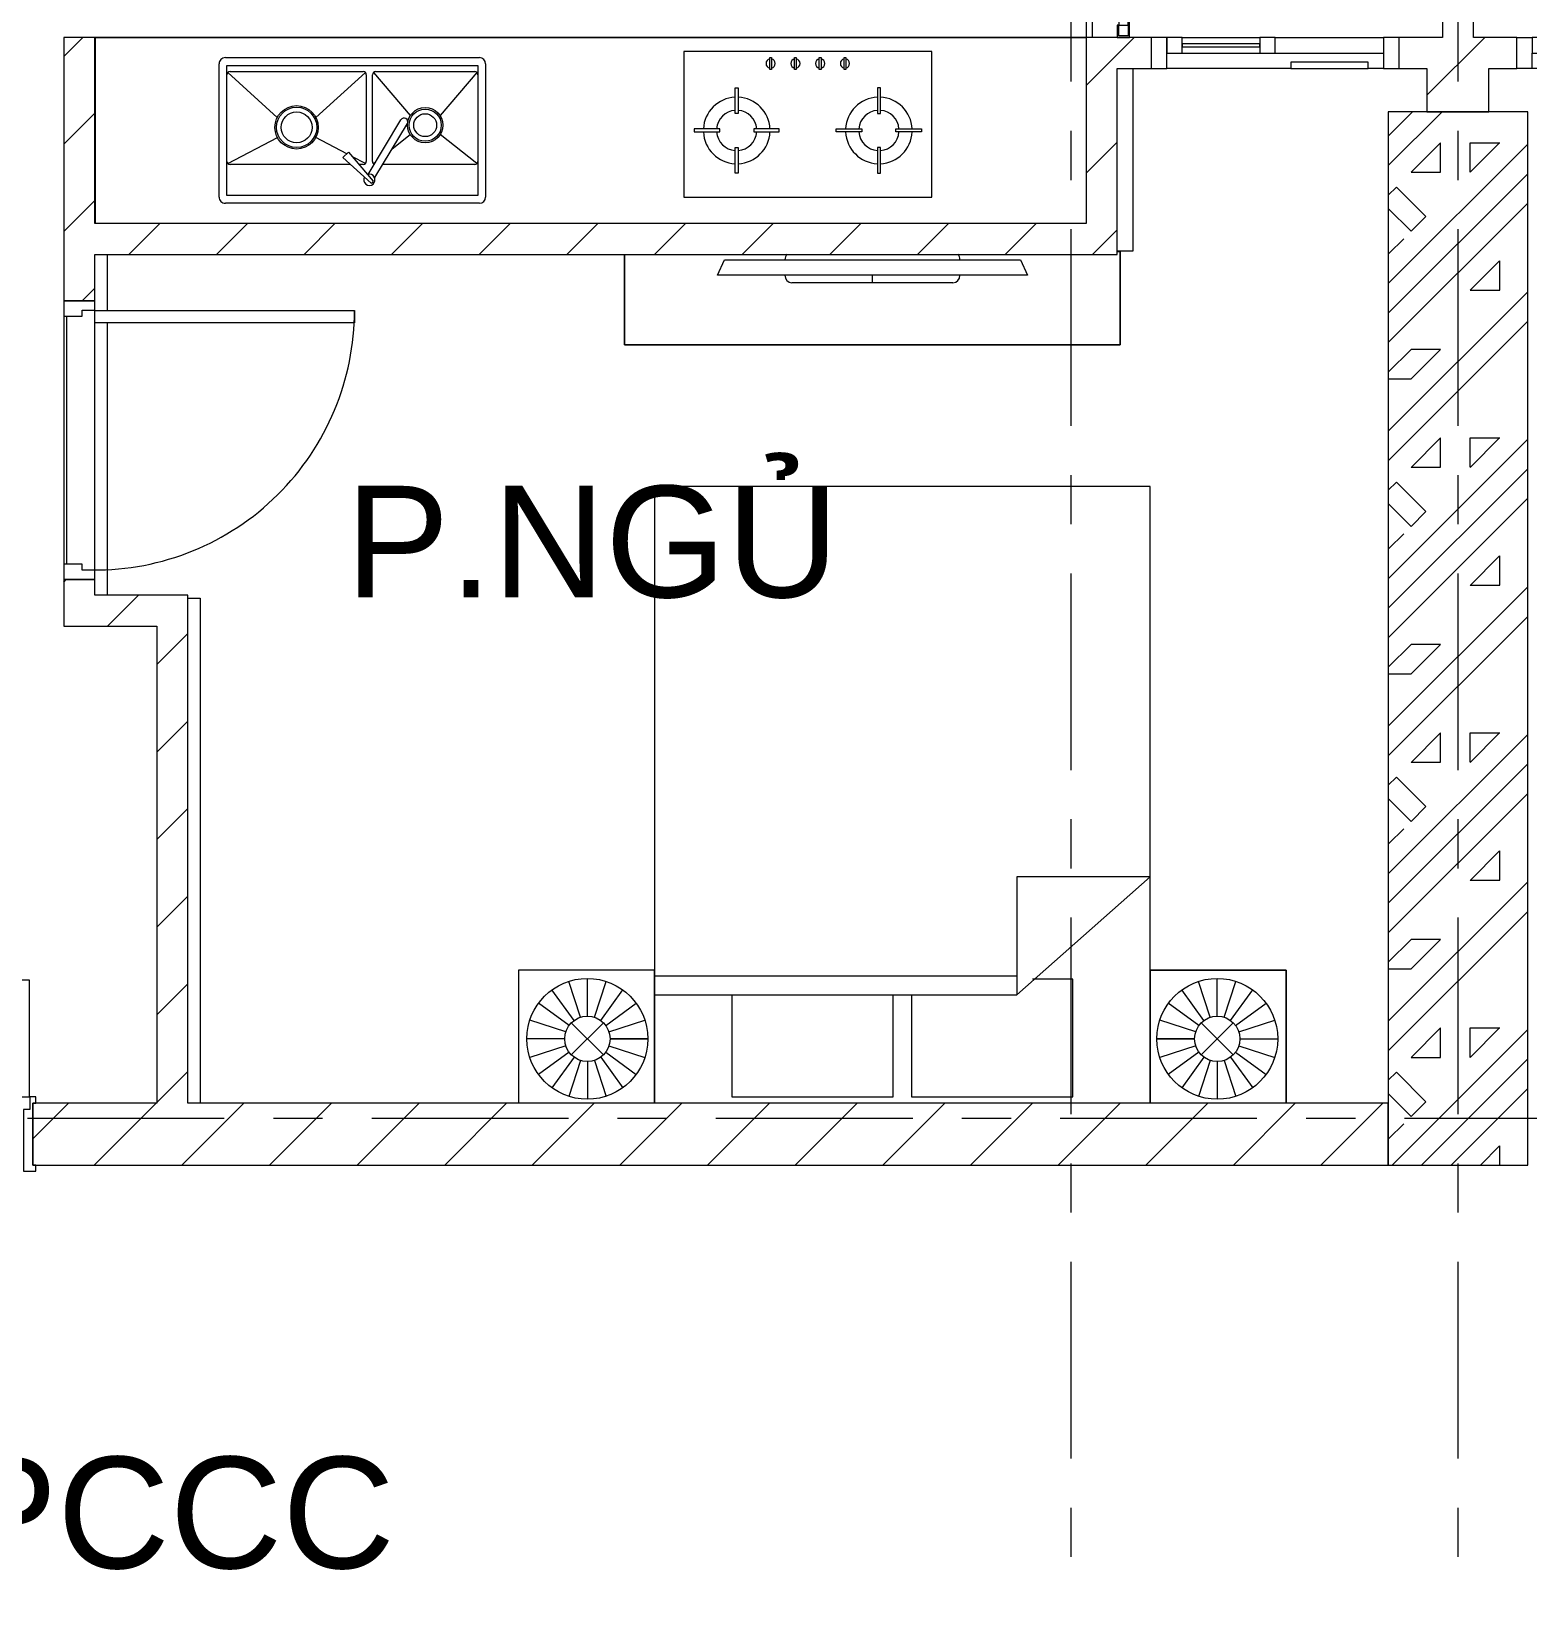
# Model space of a CAD drawing. Header units: millimetres. Extents: x -20144 to 104140, y -11426 to 48263.
# Drawn here: x 4596 to 9426, y 31406 to 36460 of the extents above; entities that cross this region are included whole.
import ezdxf

# ---------------------------------------------------------------- set-up
doc = ezdxf.new("R2010")
doc.units = ezdxf.units.MM
doc.linetypes.add('Grid Line', pattern=[22.225, 12.7, -3.175, 3.175, -3.175])
for name, color, linetype, lineweight in [('CHU', 181, 'Continuous', 5), ('CUA', 31, 'Continuous', 9), ('HATCH-TUONG', 152, 'Continuous', 9), ('NET CAT', 3, 'Continuous', 5), ('NET-CAT', 3, 'Continuous', 9), ('NET-THAY', 2, 'Continuous', 15), ('THIET BI', 44, 'Continuous', 5), ('TRUC', 225, 'Continuous', 5)]:
    doc.layers.add(name, color=color, linetype=linetype, lineweight=lineweight)
doc.styles.add('Arial_2', font='arial_1.ttf', dxfattribs={"height": 360})
pattern_1 = [(45, (0, 0), (-141.4214, 141.4214), [])]

# ---------------------------------------------------------------- blocks, each defined once
blk = doc.blocks.new('X-GIUONG1 - X-GIUONG-688012-MẶT BẰNG TẦNG 4')
at = {"layer": 'THIET BI'}
for p, q in [((-1239, -10), (-1239, -439)), ((-1239, -439), (-1239, -10)), ((-1039.2, -147.8), (-1076.9, -31.8)), ((-1016.6, -144.2), (-1016.6, -22.2)), ((-993.9, -147.8), (-956.3, -31.8)), ((-800, -439), (-800, -10)), ((-800, -10), (-800, -2000)), ((-800, -10), (-800, -439)), ((-800, -10), (-800, -2000)), ((-550, -30), (-550, -410)), ((-30, -30), (-550, -30)), ((-30, -360), (-30, -30)), ((30, -30), (30, -360)), ((550, -30), (30, -30)), ((550, -360), (550, -30)), ((800, -10), (800, -439)), ((800, -2000), (800, -10)), ((800, -10), (800, -439)), ((800, -2000), (800, -10)), ((993.9, -147.8), (956.3, -31.8)), ((1016.6, -144.2), (1016.6, -22.2)), ((1039.2, -147.8), (1076.9, -31.8)), ((1239, -439), (1239, -10)), ((1239, -439), (1239, -10)), ((-1059.6, -158.2), (-1131.2, -59.5)), ((-973.5, -158.2), (-901.9, -59.5)), ((973.5, -158.2), (901.9, -59.5)), ((1059.6, -158.2), (1131.2, -59.5)), ((-1075.8, -174.4), (-1174.4, -102.7)), ((-957.4, -174.4), (-858.7, -102.7)), ((957.4, -174.4), (858.7, -102.7)), ((1075.8, -174.4), (1174.4, -102.7)), ((-1086.1, -194.8), (-1202.1, -157.1)), ((-1068.3, -269.1), (-964.8, -165.6)), ((-1068.3, -165.6), (-964.8, -269.1)), ((-947, -194.8), (-831, -157.1)), ((947, -194.8), (831, -157.1)), ((1068.3, -269.1), (964.8, -165.6)), ((1068.3, -165.6), (964.8, -269.1)), ((1086.1, -194.8), (1202.1, -157.1)), ((-1089.7, -217.4), (-1211.7, -217.4)), ((-1086.1, -240), (-1202.1, -277.7)), ((-947, -240), (-831, -277.7)), ((-943.4, -217.4), (-821.4, -217.4)), ((-821.4, -217.4), (-943.4, -217.4)), ((943.4, -217.4), (821.4, -217.4)), ((821.4, -217.4), (943.4, -217.4)), ((947, -240), (831, -277.7)), ((1086.1, -240), (1202.1, -277.7)), ((1089.7, -217.4), (1211.7, -217.4)), ((-1075.8, -260.4), (-1174.4, -332.1)), ((-1059.6, -276.6), (-1131.2, -375.2)), ((-1039.2, -287), (-1076.9, -402.9)), ((-1016.6, -290.5), (-1016.6, -412.5)), ((-993.9, -287), (-956.3, -402.9)), ((-973.5, -276.6), (-901.9, -375.2)), ((-957.4, -260.4), (-858.7, -332.1)), ((957.4, -260.4), (858.7, -332.1)), ((973.5, -276.6), (901.9, -375.2)), ((993.9, -287), (956.3, -402.9)), ((1016.6, -290.5), (1016.6, -412.5)), ((1039.2, -287), (1076.9, -402.9)), ((1059.6, -276.6), (1131.2, -375.2)), ((1075.8, -260.4), (1174.4, -332.1)), ((-370, -360), (-800, -740)), ((-370, -740), (-370, -360)), ((800, -360), (-370, -360)), ((-1239, -439), (-800, -439)), ((-800, -439), (-1239, -439)), ((-550, -410), (-420, -410)), ((-370, -420), (800, -420)), ((800, -439), (1239, -439)), ((800, -439), (1239, -439)), ((-800, -740), (-370, -740)), ((-800, -2000), (800, -2000)), ((-800, -2000), (800, -2000))]:
    blk.add_line(p, q, dxfattribs=at)
for centre, radius in [((-1016.6, -217.4), 195.1), ((1016.6, -217.4), 195.1), ((-1016.6, -217.4), 73.2), ((1016.6, -217.4), 73.2)]:
    blk.add_circle(centre, radius, dxfattribs=at)
blk = doc.blocks.new('X-BEP - X-BEP-937380-MẶT BẰNG TẦNG 4')
at = {"layer": 'THIET BI'}
for p, q in [((3208.6, -600), (3208.6, 0)), ((3208.6, 0), (3208.6, -600)), ((508.6, -84.6), (508.6, -554.6)), ((1308.6, -84.6), (508.6, -84.6)), ((1308.6, -554.6), (1308.6, -84.6)), ((1948.6, -515), (1948.6, -85)), ((1968.6, -65), (2788.6, -65)), ((1973.6, -90), (2783.6, -90)), ((1973.6, -510), (1973.6, -90)), ((2783.6, -90), (2783.6, -510)), ((2808.6, -85), (2808.6, -515)), ((2305.8, -147.7), (2201.1, -322)), ((2390.9, -230.2), (2311.5, -136.1)), ((2318, -130.2), (2409.5, -212.3)), ((674.1, -162.5), (674.1, -245)), ((684.1, -162.5), (674.1, -162.5)), ((684.1, -245), (684.1, -162.5)), ((1133.1, -245), (1133.1, -162.5)), ((1133.1, -162.5), (1143.1, -162.5)), ((1143.1, -162.5), (1143.1, -245)), ((1976.5, -192.9), (2095.4, -286.6)), ((1983.6, -190), (2280.4, -190)), ((2328.1, -158.1), (2222.5, -333.8)), ((2310.7, -192.9), (2304, -198.2)), ((2313.6, -200), (2313.6, -480)), ((2333.6, -480), (2333.6, -200)), ((2336.5, -192.9), (2377.9, -214.7)), ((2343.6, -190), (2357, -190)), ((2384.6, -190), (2773.6, -190)), ((2780.7, -192.9), (2620.5, -277.4)), ((2783.6, -200), (2783.6, -480)), ((674.1, -245), (684.1, -245)), ((1143.1, -245), (1133.1, -245)), ((2249.8, -241), (2191.8, -286.6)), ((2409.5, -212.3), (2390.9, -230.2)), ((2396.7, -224.6), (2496.7, -277.4)), ((541.6, -295), (624.1, -295)), ((541.6, -305), (541.6, -295)), ((624.1, -295), (624.1, -305)), ((734.2, -305), (734.2, -295)), ((734.2, -295), (816.6, -295)), ((816.6, -295), (816.6, -305)), ((1000.6, -295), (1000.6, -305)), ((1083.1, -295), (1000.6, -295)), ((1083.1, -305), (1083.1, -295)), ((1193.1, -295), (1193.1, -305)), ((1275.6, -295), (1193.1, -295)), ((1275.6, -305), (1275.6, -295)), ((624.1, -305), (541.6, -305)), ((816.6, -305), (734.2, -305)), ((1000.6, -305), (1083.1, -305)), ((1193.1, -305), (1275.6, -305)), ((1976.5, -487.1), (2095.7, -347.8)), ((2310.7, -487.1), (2191.6, -347.8)), ((2336.5, -487.1), (2496.4, -342)), ((2780.7, -487.1), (2620.9, -342)), ((684.1, -355), (674.1, -355)), ((674.1, -355), (674.1, -437.5)), ((684.1, -437.5), (684.1, -355)), ((1133.1, -355), (1143.1, -355)), ((1133.1, -437.5), (1133.1, -355)), ((1143.1, -355), (1143.1, -437.5)), ((674.1, -437.5), (684.1, -437.5)), ((1143.1, -437.5), (1133.1, -437.5)), ((785.7, -496.7), (791.5, -496.7)), ((785.7, -536), (785.7, -496.7)), ((791.5, -496.7), (791.5, -536)), ((865.7, -496.7), (871.5, -496.7)), ((865.7, -536), (865.7, -496.7)), ((871.5, -496.7), (871.5, -536)), ((945.7, -496.7), (951.5, -496.7)), ((945.7, -536), (945.7, -496.7)), ((951.5, -496.7), (951.5, -536)), ((1025.7, -496.7), (1031.5, -496.7)), ((1025.7, -536), (1025.7, -496.7)), ((1031.5, -496.7), (1031.5, -536)), ((2303.6, -490), (1983.6, -490)), ((2773.6, -490), (2343.6, -490)), ((508.6, -554.6), (1308.6, -554.6)), ((791.5, -536), (785.7, -536)), ((871.5, -536), (865.7, -536)), ((951.5, -536), (945.7, -536)), ((1031.5, -536), (1025.7, -536)), ((2788.6, -535), (1968.6, -535)), ((2783.6, -510), (1973.6, -510)), ((10, -600), (3208.6, -600)), ((3208.6, -600), (10, -600))]:
    blk.add_line(p, q, dxfattribs=at)
for centre, radius in [((2558.6, -310), 70), ((2558.6, -310), 65), ((2143.6, -317), 57), ((2143.6, -317), 52), ((2143.6, -317), 37), ((2558.6, -310), 50)]:
    blk.add_circle(centre, radius, dxfattribs=at)
for centre, radius, start, end in [((1968.6, -85), 20, 90, 180), ((2788.6, -85), 20, 360, 90), ((2323.6, -140.5), 18.1, 330.6092, 289.5069), ((2318.5, -137.3), 7.15, 94.3974, 170.1542), ((679.1, -300), 107.5, 92.6659, 177.3341), ((679.1, -300), 107.5, 2.6659, 87.3341), ((1138.1, -300), 107.5, 92.6659, 177.3341), ((1138.1, -300), 107.5, 2.6659, 87.3341), ((1983.6, -200), 10, 90, 180), ((2303.6, -200), 10, 0, 62.411), ((2343.6, -200), 10, 90, 180), ((2773.6, -200), 10, 0, 90), ((679.1, -300), 65, 94.4117, 175.5883), ((679.1, -300), 65, 4.4117, 85.5883), ((1138.1, -300), 65, 94.4117, 175.5883), ((1138.1, -300), 65, 4.4117, 85.5883), ((679.1, -300), 107.5, 182.6659, 267.3341), ((679.1, -300), 65, 184.4117, 265.5883), ((679.1, -300), 65, 274.4117, 355.5883), ((679.1, -300), 107.5, 272.6659, 357.3341), ((1138.1, -300), 107.5, 182.6659, 267.3341), ((1138.1, -300), 65, 184.4117, 265.5883), ((1138.1, -300), 65, 274.4117, 355.5883), ((1138.1, -300), 107.5, 272.6659, 357.3341), ((2211.9, -327.7), 12.2, 152.0442, 329.8501), ((788.6, -516.3), 14.9, 101.2431, 258.7569), ((788.6, -516.3), 14.9, 281.2431, 78.7569), ((868.6, -516.3), 14.9, 101.2431, 258.7569), ((868.6, -516.3), 14.9, 281.2431, 78.7569), ((948.6, -516.3), 14.9, 101.2431, 258.7569), ((948.6, -516.3), 14.9, 281.2431, 78.7569), ((1028.6, -516.3), 14.9, 101.2431, 258.7569), ((1028.6, -516.3), 14.9, 281.2431, 78.7569), ((1983.6, -480), 10, 180, 270), ((2303.6, -480), 10, 270, 0), ((2343.6, -480), 10, 180, 270), ((2773.6, -480), 10, 270, 0), ((1968.6, -515), 20, 180, 270), ((2788.6, -515), 20, 270, 0)]:
    blk.add_arc(centre, radius, start, end, dxfattribs=at)
blk = doc.blocks.new('X-TV1 - X-TV 3-688020-MẶT BẰNG TẦNG 4')
at = {"layer": 'THIET BI'}
for p, q in [((1600, 300), (0, 300)), ((0, 300), (0, 0)), ((0, 300), (1600, 300)), ((0, 0), (0, 300)), ((1600, 7.7), (1600, 300)), ((1600, 300), (1600, 7.7)), ((300, 75), (1300, 75)), ((322.5, 25), (300, 75)), ((540, 100), (1060, 100)), ((800, 100), (800, 75)), ((1300, 75), (1277.5, 25)), ((1277.5, 25), (322.5, 25)), ((0, 0), (10, 0))]:
    blk.add_line(p, q, dxfattribs=at)
for centre, start_param, end_param in [((540, 75), 0, 1.570796), ((1060, 75), 4.712389, 6.283185), ((540, 25), 1.570796, 2.33861), ((1060, 25), 3.944575, 4.712389)]:
    blk.add_ellipse(centre, major_axis=(0, 25), ratio=0.9, start_param=start_param, end_param=end_param, dxfattribs=at)
blk = doc.blocks.new('CUA PHONG NGU - Type 1-932892-MẶT BẰNG TẦNG 4')
at = {"layer": 'CUA'}
for p, q in [((-317.5, 890.3), (-277.5, 890.3)), ((-317.5, 52.3), (-317.5, 890.3)), ((-277.5, 890.3), (-277.5, 52.3)), ((-277.5, 52.3), (-317.5, 52.3))]:
    blk.add_line(p, q, dxfattribs=at)
at = {"layer": 'CUA', "lineweight": 5}
for p, q in [((-318.5, 52.3), (-348.5, 52.3)), ((-348.5, 52.3), (-348.5, -47.7)), ((-318.5, 11.3), (-318.5, 52.3)), ((551.5, 52.3), (521.5, 52.3)), ((521.5, 52.3), (521.5, 11.3)), ((551.5, -47.7), (551.5, 52.3)), ((-298.5, 11.3), (-318.5, 11.3)), ((-298.5, -47.7), (-298.5, 11.3)), ((521.5, 11.3), (501.5, 11.3)), ((501.5, 11.3), (501.5, -47.7)), ((-348.5, -47.7), (-298.5, -47.7)), ((501.5, -47.7), (551.5, -47.7))]:
    blk.add_line(p, q, dxfattribs=at)
blk.add_arc((-317.5, 52.3), 838, 359.5, 90, dxfattribs=at)
blk = doc.blocks.new('CUA VAO CAN HO - Type 1-933568-MẶT BẰNG TẦNG 4')
at = {"layer": 'CUA'}
for p, q in [((-487.5, 922.3), (-447.5, 922.3)), ((-487.5, 122.3), (-487.5, 922.3)), ((-447.5, 922.3), (-447.5, 122.3)), ((650.5, 499.3), (650.5, 122.3)), ((690.5, 499.3), (650.5, 499.3)), ((690.5, 122.3), (690.5, 499.3)), ((-447.5, 122.3), (-487.5, 122.3)), ((650.5, 122.3), (690.5, 122.3))]:
    blk.add_line(p, q, dxfattribs=at)
at = {"layer": 'CUA', "lineweight": 5}
for p, q in [((-488.5, 122.3), (-508.5, 122.3)), ((-508.5, 122.3), (-508.5, 102.3)), ((-508.5, 102.3), (-498.5, 102.3)), ((-498.5, 102.3), (-498.5, -97.7)), ((-488.5, 81.3), (-488.5, 122.3)), ((711.5, 122.3), (691.5, 122.3)), ((691.5, 122.3), (691.5, 81.3)), ((701.5, -97.7), (701.5, 102.3)), ((701.5, 102.3), (711.5, 102.3)), ((711.5, 102.3), (711.5, 122.3)), ((-468.5, 81.3), (-488.5, 81.3)), ((-468.5, -117.7), (-468.5, 81.3)), ((691.5, 81.3), (671.5, 81.3)), ((671.5, 81.3), (671.5, -117.7)), ((-498.5, -97.7), (-508.5, -97.7)), ((-508.5, -97.7), (-508.5, -117.7)), ((711.5, -97.7), (701.5, -97.7)), ((711.5, -117.7), (711.5, -97.7)), ((-508.5, -117.7), (-468.5, -117.7)), ((671.5, -117.7), (711.5, -117.7))]:
    blk.add_line(p, q, dxfattribs=at)
for centre, radius, start, end in [((-487.5, 122.3), 800, 359.5, 90), ((690.5, 122.3), 377, 90, 180.5)]:
    blk.add_arc(centre, radius, start, end, dxfattribs=at)
blk = doc.blocks.new('X-PHONG NGU 1 - X-PHONG NGU 850-937383-MẶT BẰNG TẦNG 4')
at = {"layer": 'CUA'}
for p, q in [((-350, 50), (-400, 50)), ((-400, 50), (-400, -50)), ((-300, 50), (-350, 50)), ((-350, 50), (-350, 0)), ((-350, 0), (-350, 50)), ((-350, 0), (350, 0)), ((-350, -50), (-350, 0)), ((-300, 0), (-300, 50)), ((-300, 50), (-50, 50)), ((-300, 50), (-50, 50)), ((-50, 30), (-300, 30)), ((-300, 30), (-300, 20)), ((-300, 20), (-50, 20)), ((0, 50), (-50, 50)), ((-50, 50), (-50, 0)), ((-50, 20), (-50, 30)), ((0, 0), (0, 50)), ((0, 50), (350, 50)), ((400, 50), (350, 50)), ((350, 50), (350, 0)), ((350, 0), (350, -50)), ((400, -50), (400, 50)), ((-400, -50), (-350, -50)), ((50, -50), (-350, -50)), ((300, -30), (50, -30)), ((50, -30), (50, -50)), ((50, -50), (300, -50)), ((300, -50), (300, -30)), ((350, -50), (300, -50)), ((350, -50), (400, -50))]:
    blk.add_line(p, q, dxfattribs=at)
blk = doc.blocks.new('CUA SAN PHOI LUA - CUA SAN PHOI LUA-V42-MẶT BẰNG TẦNG 4')
at = {"layer": 'CUA'}
for p, q in [((-360, -50), (-400, -50)), ((-400, -50), (-400, -90)), ((-360, -55), (-360, -50)), ((960, -50), (960, -55)), ((1000, -50), (960, -50)), ((1000, -90), (1000, -50)), ((-400, -90), (-360, -90)), ((-395, -85), (-395, -55)), ((-395, -55), (-360, -55)), ((-360, -85), (-395, -85)), ((-260, -55), (-360, -55)), ((-360, -55), (-360, -85)), ((-360, -85), (-260, -85)), ((-360, -90), (-360, -85)), ((-360, -90), (960, -90)), ((-260, -85), (-260, -55)), ((-260, -55), (300, -55)), ((300, -65), (-260, -65)), ((-260, -65), (-260, -75)), ((-260, -75), (300, -75)), ((300, -85), (-260, -85)), ((400, -55), (300, -55)), ((300, -55), (300, -85)), ((300, -75), (300, -65)), ((300, -85), (400, -85)), ((400, -85), (400, -55)), ((400, -55), (960, -55)), ((960, -85), (400, -85)), ((960, -55), (995, -55)), ((995, -85), (960, -85)), ((960, -85), (960, -90)), ((960, -90), (1000, -90)), ((995, -55), (995, -85))]:
    blk.add_line(p, q, dxfattribs=at)
blk = doc.blocks.new('X-PHONG NGU 1 - X-PHONG NGU 850-939459-MẶT BẰNG TẦNG 4')
at = {"layer": 'CUA'}
for p, q in [((-400, -50), (-400, 50)), ((-400, 50), (-350, 50)), ((-350, 50), (50, 50)), ((-350, 0), (-350, 50)), ((350, 0), (-350, 0)), ((-350, -50), (-350, 0)), ((-300, 0), (-300, -50)), ((-50, -50), (-50, 0)), ((0, 0), (0, -50)), ((50, 50), (300, 50)), ((50, 30), (50, 50)), ((300, 30), (50, 30)), ((300, 50), (300, 30)), ((300, 50), (350, 50)), ((350, 50), (350, 0)), ((350, 50), (400, 50)), ((400, 50), (400, -50)), ((-350, -50), (-400, -50)), ((-350, 0), (-350, -50)), ((-300, -50), (-350, -50)), ((-300, -30), (-300, -20)), ((-300, -20), (-50, -20)), ((-50, -30), (-300, -30)), ((-300, -50), (-50, -50)), ((-300, -50), (-50, -50)), ((-50, -20), (-50, -30)), ((0, -50), (-50, -50)), ((0, -50), (350, -50)), ((350, -50), (350, 0)), ((400, -50), (350, -50))]:
    blk.add_line(p, q, dxfattribs=at)

msp = doc.modelspace()

# ---------------------------------------------------------------- hatches: boundary and pattern name
at = {"layer": 'HATCH-TUONG', "lineweight": 5}
h = msp.add_hatch(dxfattribs=at)
h.set_pattern_fill('FP_6', color=256, style=0, pattern_type=2)
h.set_pattern_definition(pattern_1)
h.paths.add_polyline_path([(9150.5, 36439.9), (9250.5, 36439.9), (9250.5, 39599.9), (9150.5, 39599.9), (9150.5, 37326.5)], flags=0)
h = msp.add_hatch(dxfattribs=at)
h.set_pattern_fill('FP_6', color=256, style=0, pattern_type=2)
h.set_pattern_definition(pattern_1)
h.paths.add_polyline_path([(8100.5, 35839.9), (8100.5, 36439.9), (8000.5, 36439.9), (8000.5, 35839.9)], flags=0)
h.paths.add_polyline_path([(8100.5, 37239.9), (8100.5, 38499.9), (8000.5, 38499.9), (8000.5, 38347.5), (8050.5, 38347.5), (8050.5, 37597.5), (8000.5, 37597.5), (8000.5, 37239.9)], flags=0)
h = msp.add_hatch(dxfattribs=at)
h.set_pattern_fill('FP_6', color=256, style=0, pattern_type=2)
h.set_pattern_definition(pattern_1)
h.paths.add_polyline_path([(4700.5, 34639.9), (4800.5, 34639.9), (4800.5, 34689.9), (4700.5, 34689.9)], flags=0)
h.paths.add_polyline_path([(4800.5, 35589.9), (4800.5, 36439.9), (4700.5, 36439.9), (4700.5, 35589.9)], flags=0)
h = msp.add_hatch(dxfattribs=at)
h.set_pattern_fill('FP_6', color=256, style=0, pattern_type=2)
h.set_pattern_definition(pattern_1)
h.paths.add_polyline_path([(8210.5, 36339.9), (8210.5, 36439.9), (8100.5, 36439.9), (8100.5, 36339.9)], flags=0)
h.paths.add_polyline_path([(9010.5, 36339.9), (9100.5, 36339.9), (9100.5, 36439.9), (9010.5, 36439.9), (9010.5, 36363.8)], flags=0)
h = msp.add_hatch(dxfattribs=at)
h.set_pattern_fill('FP_6', color=256, style=0, pattern_type=2)
h.set_pattern_definition(pattern_1)
h.paths.add_polyline_path([(9300.5, 36199.9), (9300.5, 36439.9), (9100.5, 36439.9), (9100.5, 36199.9)], flags=0)
h = msp.add_hatch(dxfattribs=at)
h.set_pattern_fill('FP_6', color=256, style=0, pattern_type=2)
h.set_pattern_definition(pattern_1)
h.paths.add_polyline_path([(8100.5, 35739.9), (8100.5, 35839.9), (4800.5, 35839.9), (4800.5, 35739.9), (7480.7, 35739.9)], flags=0)
h = msp.add_hatch(dxfattribs=at)
h.set_pattern_fill('FP_6', color=256, style=0, pattern_type=2)
h.set_pattern_definition(pattern_1)
h.paths.add_polyline_path([(5000.5, 34539.9), (5000.5, 34639.9), (4700.5, 34639.9), (4700.5, 34539.9)], flags=0)
h = msp.add_hatch(dxfattribs=at)
h.set_pattern_fill('FP_6', color=256, style=0, pattern_type=2)
h.set_pattern_definition(pattern_1)
h.paths.add_polyline_path([(5000.5, 32999.9), (5100.5, 32999.9), (5100.5, 34639.9), (5000.5, 34639.9), (5000.5, 33475.8)], flags=0)
h = msp.add_hatch(dxfattribs=at)
h.set_pattern_fill('FP_6', color=256, style=0, pattern_type=2)
h.set_pattern_definition(pattern_1)
h.paths.add_polyline_path([(8975.5, 32799.9), (8975.5, 32999.9), (4600.5, 32999.9), (4600.5, 32799.9), (8907.3, 32799.9)], flags=0)
h.paths.add_polyline_path([(2487.7, 32799.9), (3400.5, 32799.9), (3400.5, 32999.9), (2100.5, 32999.9), (2100.5, 32799.9)], flags=0)
at = {"layer": 'NET CAT'}
h = msp.add_hatch(dxfattribs=at)
h.set_pattern_fill('FP_1', color=256, style=0, pattern_type=2)
h.set_pattern_definition([(45, (95.25, 0), (-476.246, 476.246), []), (45, (190.5, 0), (-476.246, 476.246), []), (45, (0, 0), (-476.246, 476.246), []), (45, (476.25, 0), (-476.246, 476.246), []), (45, (571.5, 0), (-476.246, 476.246), []), (0, (381, 95.25), (0, 952.5), [95.25, -857.25]), (0, (476.25, 190.5), (0, 952.5), [95.25, -857.25]), (45, (381, 95.25), (0, 952.491), [134.683, -1212.342]), (45, (476.25, 95.25), (0, 952.491), [134.683, -1212.342]), (0, (381, 95.25), (0, 952.5), [95.25, -857.25]), (90, (-95.25, 95.25), (-952.5, 6e-14), [95.25, -857.25]), (90, (0, 95.25), (-952.5, 6e-14), [190.5, -762]), (45, (-95.25, 190.5), (0, 952.491), [134.683, -1212.342]), (90, (762, 381), (-952.5, 6e-14), [95.25, -857.25]), (0, (666.75, 381), (0, 952.5), [95.25, -857.25]), (45, (666.75, 381), (0, 952.491), [134.683, -1212.342]), (0, (857.25, 95.25), (0, 952.5), [95.25, -857.25]), (0, (857.25, 571.5), (0, 952.5), [95.25, -857.25]), (90, (1047.75, 666.75), (-952.5, 6e-14), [95.25, -857.25]), (45, (857.25, 571.5), (0, 952.491), [269.367, -1077.658]), (45, (952.5, 571.5), (0, 952.491), [134.683, -1212.342]), (45, (1143, 762), (0, 952.491), [134.683, -1212.342]), (0, (1143, 857.25), (0, 952.5), [95.25, -857.25]), (90, (1143, 762), (-952.5, 6e-14), [95.25, -857.25]), (0, (476.25, 762), (0, 952.5), [95.25, -857.25]), (0, (666.75, 857.25), (0, 952.5), [95.25, -857.25]), (90, (571.5, 762), (-952.5, 6e-14), [95.25, -857.25]), (90, (666.75, 762), (-952.5, 6e-14), [95.25, -857.25]), (45, (476.25, 762), (0, 952.491), [134.683, -1212.342]), (45, (666.75, 762), (0, 952.491), [134.683, -1212.342]), (135, (119, 214.8), (-952.491, 6e-14), [134.683, -1212.342]), (135, (238.1, 333.4), (-952.491, 6e-14), [134.683, -1212.342]), (135, (309.56, 404.8), (-952.491, 6e-14), [134.683, -1212.342]), (135, (333.4, 428.6), (-952.491, 6e-14), [134.683, -1212.342]), (135, (381, 476.25), (-952.491, 6e-14), [134.683, -1212.342]), (135, (404.8, 500.06), (-952.491, 6e-14), [134.683, -1212.342]), (135, (476.25, 571.5), (-952.491, 6e-14), [134.683, -1212.342]), (135, (523.9, 619.1), (-952.491, 6e-14), [134.683, -1212.342]), (45, (119, 214.8), (0, 952.491), [95.25, -1251.775]), (45, (238.1, 333.4), (0, 952.491), [67.36, -1279.665]), (45, (404.8, 500.06), (0, 952.491), [67.36, -1279.665]), (45, (309.56, 595.3), (0, 952.491), [67.36, -1279.665]), (45, (476.25, 571.5), (0, 952.491), [67.36, -1279.665]), (45, (381, 666.75), (0, 952.491), [67.36, -1279.665]), (0, (24.2, 309.5), (0, 952.5), [190.043, -762.457]), (0, (238.1, 523.9), (0, 952.5), [95.25, -857.25])])
h.paths.add_polyline_path([(9425.5, 32799.9), (9425.5, 36199.9), (8975.5, 36199.9), (8975.5, 32799.9)], flags=0)

# ---------------------------------------------------------------- linework, layer by layer
at = {"layer": 'NET CAT', "lineweight": 13}
for p, q in [((9425.5, 36199.9), (8975.5, 36199.9)), ((8975.5, 36199.9), (8975.5, 32799.9)), ((9425.5, 32799.9), (9425.5, 36199.9)), ((8975.5, 32799.9), (9425.5, 32799.9))]:
    msp.add_line(p, q, dxfattribs=at)
at = {"layer": 'NET-CAT', "lineweight": 15}
for p, q in [((9150.5, 39019.9), (9150.5, 36439.9)), ((9250.5, 36439.9), (9250.5, 39019.9)), ((4800.5, 36439.9), (4700.5, 36439.9)), ((4700.5, 36439.9), (4700.5, 35589.9)), ((4800.5, 35839.9), (4800.5, 36439.9)), ((8000.5, 36439.9), (8000.5, 35839.9)), ((8100.5, 36439.9), (8000.5, 36439.9)), ((8210.5, 36439.9), (8100.5, 36439.9)), ((9100.5, 36439.9), (9010.5, 36439.9)), ((9150.5, 36439.9), (9100.5, 36439.9)), ((9300.5, 36439.9), (9250.5, 36439.9)), ((9390.5, 36439.9), (9300.5, 36439.9)), ((8100.5, 36339.9), (8210.5, 36339.9)), ((8100.5, 35839.9), (8100.5, 36339.9)), ((9010.5, 36339.9), (9100.5, 36339.9)), ((9100.5, 36339.9), (9100.5, 36199.9)), ((9300.5, 36339.9), (9390.5, 36339.9)), ((9300.5, 36199.9), (9300.5, 36339.9)), ((9100.5, 36199.9), (9300.5, 36199.9)), ((8000.5, 35839.9), (4800.5, 35839.9)), ((8100.5, 35739.9), (8100.5, 35839.9)), ((4800.5, 35589.9), (4800.5, 35739.9)), ((4800.5, 35739.9), (8100.5, 35739.9)), ((4700.5, 35589.9), (4800.5, 35589.9)), ((4800.5, 34689.9), (4700.5, 34689.9)), ((4700.5, 34689.9), (4700.5, 34639.9)), ((4800.5, 34639.9), (4800.5, 34689.9)), ((4700.5, 34639.9), (4700.5, 34539.9)), ((5000.5, 34639.9), (4800.5, 34639.9)), ((5100.5, 34639.9), (5000.5, 34639.9)), ((5100.5, 32999.9), (5100.5, 34639.9)), ((4700.5, 34539.9), (5000.5, 34539.9)), ((5000.5, 34539.9), (5000.5, 32999.9)), ((5000.5, 32999.9), (4600.5, 32999.9)), ((4600.5, 32999.9), (4600.5, 32799.9)), ((8975.5, 32999.9), (5100.5, 32999.9)), ((8975.5, 32799.9), (8975.5, 32999.9)), ((4600.5, 32799.9), (8975.5, 32799.9))]:
    msp.add_line(p, q, dxfattribs=at)
at = {"layer": 'NET-THAY', "lineweight": 9}
for p, q in [((8000.5, 37239.9), (8000.5, 36439.9)), ((8020.5, 36439.9), (8020.5, 37239.9)), ((8150.5, 36339.9), (8150.5, 35749.9)), ((4840.5, 35739.9), (4840.5, 35558.9)), ((8150.5, 35749.9), (8100.5, 35749.9)), ((4700.5, 35539.9), (4700.5, 34739.9)), ((4710.5, 34739.9), (4710.5, 35539.9)), ((4800.5, 34719.9), (4800.5, 35518.9)), ((4840.5, 35518.9), (4840.5, 34639.9)), ((5100.5, 34629.9), (5140.5, 34629.9)), ((5140.5, 34629.9), (5140.5, 32999.9))]:
    msp.add_line(p, q, dxfattribs=at)
at = {"layer": 'TRUC', "linetype": 'Grid Line', "ltscale": 50}
for p, q in [((7950.5, 43599.9), (7950.5, -4500.1)), ((9200.5, 43599.9), (9200.5, -7167.6)), ((43000.5, 32949.9), (-12092.4, 32949.9))]:
    msp.add_line(p, q, dxfattribs=at)

# ---------------------------------------------------------------- block references
at = {"color": 253, "lineweight": 9}
for name, p, rotation in [('CUA SAN PHOI LUA - CUA SAN PHOI LUA-V42-MẶT BẰNG TẦNG 4', (8050.5, 36839.9), 90), ('X-BEP - X-BEP-937380-MẶT BẰNG TẦNG 4', (8010.5, 35839.9), 180), ('X-PHONG NGU 1 - X-PHONG NGU 850-939459-MẶT BẰNG TẦNG 4', (9790.5, 36389.9), 180), ('X-TV1 - X-TV 3-688020-MẶT BẰNG TẦNG 4', (8110.5, 35747.7), 180), ('CUA PHONG NGU - Type 1-932892-MẶT BẰNG TẦNG 4', (4748.3, 35241.4), 270), ('X-GIUONG1 - X-GIUONG-688012-MẶT BẰNG TẦNG 4', (7406.9, 32989.9), 180)]:
    msp.add_blockref(name, p, dxfattribs=dict(at, rotation=rotation))
for name, p in [('X-PHONG NGU 1 - X-PHONG NGU 850-937383-MẶT BẰNG TẦNG 4', (8610.5, 36389.9)), ('CUA VAO CAN HO - Type 1-933568-MẶT BẰNG TẦNG 4', (3899.1, 32897.7))]:
    msp.add_blockref(name, p, dxfattribs=at)

# ---------------------------------------------------------------- texts
at = {"layer": 'CHU', "color": 253, "char_height": 360, "attachment_point": 1, "line_spacing_factor": 0.936439, "style": 'Arial_2'}
for s, insert, width in [('\\pt2540.0016,5079.9996,7620.0012,10159.9992,12700.0008,15239.9988,17780.0004,20319.9984,22860,25400.0016,27939.9996,30480.0012,33019.9992,35560.0008,38099.9988,40640.0004,43179.9984,45720,48260.0016,50799.9996,53340.0012,55879.9992,58420.0008,60959.9988,63500.0004,66039.9984,68580,71120.0016,73659.9996,76200.0012,78739.9992,81280.0008;P.NGỦ', (5609.7, 34992.6), 1589.74), ('\\pt2540.0016,5079.9996,7620.0012,10159.9992,12700.0008,15239.9988,17780.0004,20319.9984,22860,25400.0016,27939.9996,30480.0012,33019.9992,35560.0008,38099.9988,40640.0004,43179.9984,45720,48260.0016,50799.9996,53340.0012,55879.9992,58420.0008,60959.9988,63500.0004,66039.9984,68580,71120.0016,73659.9996,76200.0012,78739.9992,81280.0008;PCCC', (4343.9, 31858), 1430.16)]:
    msp.add_mtext(s, dxfattribs=dict(at, insert=insert, width=width))

doc.saveas('drawing.dxf')
